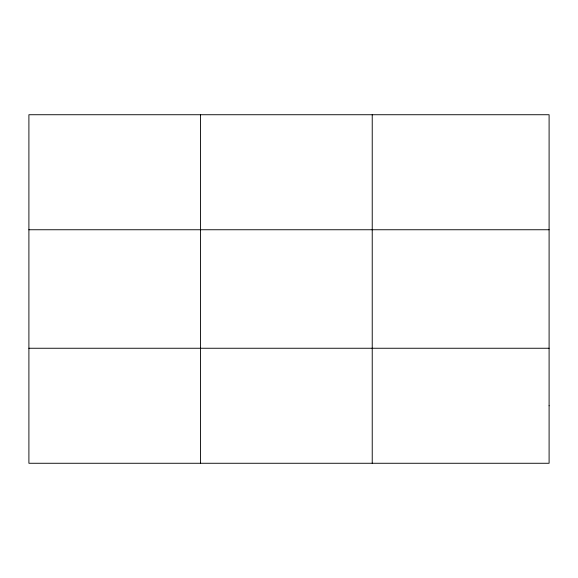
<?xml version="1.0" encoding="UTF-8"?>
<svg xmlns="http://www.w3.org/2000/svg" width="578" height="578" viewBox="0 0 578 578"><rect width="100%" height="100%" fill="white"/><g stroke="black" fill="none" stroke-linecap="round" stroke-linejoin="round"><path stroke-width="0.87" d="M200.566 463.267L200.566 114.733M372.232 463.267L372.232 114.733M28.9 229.748L549.1 229.748M28.9 348.252L549.1 348.252M549.1 405.756L549.1 463.267L28.9 463.267L28.9 114.733L549.1 114.733L549.1 405.756"/></g></svg>
